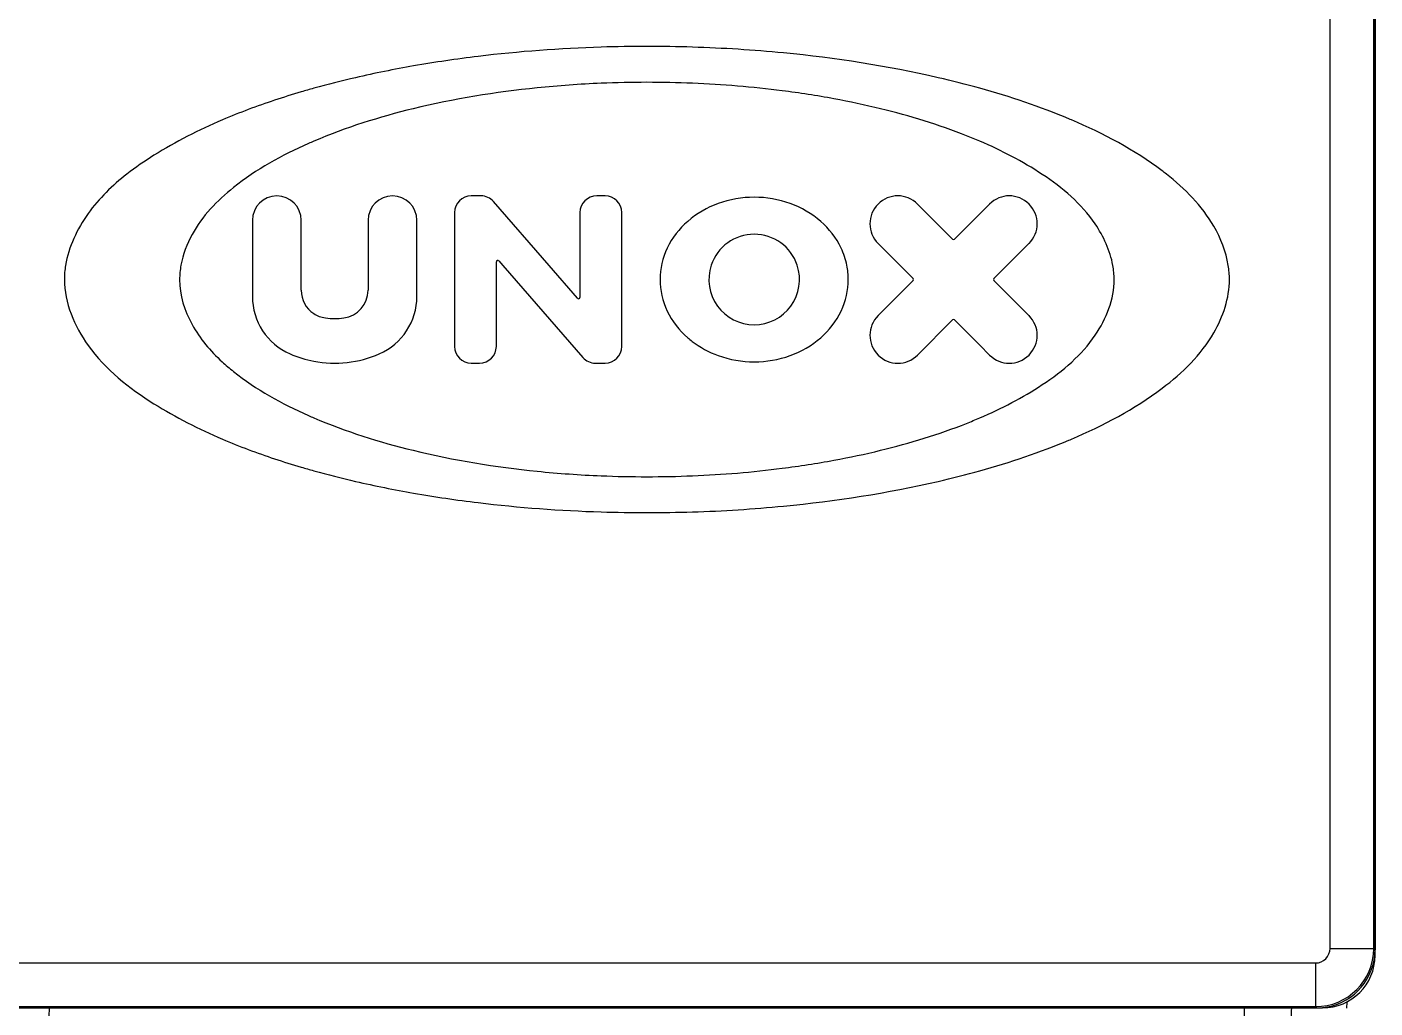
# Model space of a CAD drawing. Header units: millimetres. Extents: x -1584 to 3730, y -1918 to 2655.
# Drawn here: x 879.67 to 925.96, y -1857.36 to -1823.69 of the extents above; entities that cross this region are included whole.
import ezdxf

# ---------------------------------------------------------------- set-up
doc = ezdxf.new("R2010")
doc.units = ezdxf.units.MM
doc.header["$LTSCALE"] = 65.395
doc.layers.get('0').update_dxf_attribs({"linetype": 'CONTINUOUS'})
doc.layers.add('GEOM', color=7, linetype='CONTINUOUS')

msp = doc.modelspace()

# ---------------------------------------------------------------- linework, layer by layer
at = {"linetype": 'Continuous'}
for p, q in [((925.959, -1855.359), (925.959, -1809.358)), ((925.959, -1855.558), (925.959, -1855.359)), ((877.958, -1857.358), (923.959, -1857.358)), ((880.441, -1857.654), (880.444, -1857.358)), ((921.476, -1857.654), (921.474, -1857.358)), ((923.959, -1857.358), (924.159, -1857.358))]:
    msp.add_line(p, q, dxfattribs=at)
msp.add_arc((924.159, -1855.558), 1.8, 270, 360, dxfattribs=at)
at = {"layer": 'GEOM', "linetype": 'Continuous'}
for p, q in [((925.959, -1809.358), (925.959, -1855.359)), ((924.415, -1855.314), (924.415, -1810.622)), ((925.915, -1855.314), (925.915, -1810.622)), ((895.261, -1829.487), (894.929, -1829.487)), ((899.523, -1829.487), (899.236, -1829.487)), ((894.354, -1830.061), (894.354, -1831.877)), ((897.6, -1831.877), (895.694, -1829.684)), ((898.662, -1830.061), (898.662, -1831.877)), ((900.097, -1834.655), (900.097, -1830.061)), ((911.453, -1830.971), (910.25, -1829.767)), ((912.725, -1829.767), (911.521, -1830.971)), ((887.415, -1830.324), (887.415, -1832.936)), ((889.09, -1832.727), (889.09, -1830.324)), ((891.387, -1830.324), (891.387, -1831.877)), ((893.062, -1831.877), (893.062, -1830.324)), ((908.896, -1831.121), (909.652, -1831.877)), ((912.875, -1832.324), (914.078, -1831.121)), ((891.387, -1831.877), (891.387, -1832.727)), ((893.062, -1832.936), (893.062, -1831.877)), ((894.354, -1831.877), (894.354, -1834.655)), ((895.79, -1831.877), (895.79, -1831.747)), ((895.79, -1834.655), (895.79, -1831.877)), ((895.874, -1831.715), (896.015, -1831.877)), ((896.015, -1831.877), (898.758, -1835.032)), ((898.578, -1833.001), (897.6, -1831.877)), ((898.662, -1831.877), (898.662, -1832.97)), ((909.652, -1831.877), (910.1, -1832.324)), ((910.1, -1832.392), (908.896, -1833.596)), ((914.078, -1833.596), (912.875, -1832.392)), ((910.25, -1834.949), (911.453, -1833.746)), ((911.521, -1833.746), (912.39, -1834.615)), ((912.39, -1834.615), (912.725, -1834.949)), ((894.929, -1835.23), (895.216, -1835.23)), ((899.191, -1835.23), (899.39, -1835.23)), ((899.39, -1835.23), (899.523, -1835.23)), ((924.415, -1855.314), (925.915, -1855.314)), ((925.915, -1855.314), (925.959, -1855.359)), ((878.002, -1855.814), (923.915, -1855.814)), ((923.915, -1855.814), (923.915, -1857.314)), ((923.959, -1857.358), (877.958, -1857.358)), ((878.002, -1857.314), (923.915, -1857.314)), ((923.915, -1857.314), (923.959, -1857.358)), ((924.985, -1857.155), (924.983, -1857.365))]:
    msp.add_line(p, q, dxfattribs=at)
for centre, radius, start, end in [((900.961, -1874.598), 50.24, 88.2123, 91.792), ((900.958, -1863.727), 38.137, 87.6409, 92.3574), ((888.253, -1830.324), 0.837, 0, 180), ((892.225, -1830.324), 0.837, 0, 180), ((894.929, -1830.061), 0.574, 90, 180), ((895.261, -1830.061), 0.574, 41, 90), ((899.236, -1830.061), 0.574, 90, 180), ((899.523, -1830.061), 0.574, 0, 90), ((909.573, -1830.444), 0.957, 45, 225), ((913.402, -1830.444), 0.957, 315, 135), ((904.644, -1832.358), 1.555, 90, 161.6893), ((904.644, -1832.358), 1.555, 18.3107, 90), ((911.487, -1830.937), 0.0479, 225, 315), ((895.838, -1831.747), 0.0479, 41, 180), ((904.644, -1832.358), 1.555, 161.6893, 270), ((904.644, -1832.358), 1.555, 270, 18.3107), ((910.066, -1832.358), 0.0479, 315, 45), ((912.909, -1832.358), 0.0479, 135, 225), ((890.047, -1832.727), 0.957, 180, 236.6356), ((890.43, -1832.727), 0.957, 277.6623, 360), ((889.569, -1832.936), 2.154, 180, 246.4218), ((890.909, -1832.936), 2.154, 293.5782, 360), ((898.614, -1832.97), 0.0479, 221, 360), ((890.047, -1832.727), 0.957, 236.6356, 262.3377), ((890.239, -1831.304), 2.393, 262.3377, 277.6623), ((909.573, -1834.273), 0.957, 135, 315), ((911.487, -1833.78), 0.0479, 45, 135), ((913.402, -1834.273), 0.957, 225, 45), ((894.929, -1834.655), 0.574, 180, 270), ((895.216, -1834.655), 0.574, 270, 360), ((899.523, -1834.655), 0.574, 270, 360), ((890.239, -1831.401), 3.829, 246.4218, 259.2449), ((890.239, -1831.401), 3.829, 259.2449, 293.5782), ((899.191, -1834.655), 0.574, 221, 270), ((900.958, -1800.989), 38.137, 267.6425, 272.359), ((900.961, -1790.118), 50.24, 268.208, 271.7877), ((923.914, -1855.314), 2, 270.0149, 359.9851), ((923.915, -1855.315), 0.5, 269.9966, 0.0034)]:
    msp.add_arc(centre, radius, start, end, dxfattribs=at)
for major_axis, start_param, end_param in [((-1.415, 1.415), -2.454943, -2.356347), ((1.415, -1.415), -0.68665, 0.68665), ((-1.415, 1.415), -3.926839, -3.828242)]:
    msp.add_ellipse((923.958, -1855.358), major_axis=major_axis, ratio=0.999695, start_param=start_param, end_param=end_param, dxfattribs=at)
for points, knots in [([(899.39, -1824.383), (897.979, -1824.427), (895.823, -1824.586), (893.016, -1824.997), (891.135, -1825.375), (889.999, -1825.662), (889.523, -1825.795)], [0, 0, 0, 0, 0.423716, 0.648274, 0.851725, 1, 1, 1, 1]), ([(912.394, -1825.794), (911.918, -1825.662), (909.7, -1825.102), (906.403, -1824.595), (903.571, -1824.416), (902.528, -1824.383)], [0, 0, 0, 0, 0.148164, 0.686454, 1, 1, 1, 1]), ([(889.523, -1825.795), (889.379, -1825.835), (888.621, -1826.052), (887.569, -1826.4), (886.678, -1826.755), (886.384, -1826.881)], [0, 0, 0, 0, 0.135172, 0.711437, 1, 1, 1, 1]), ([(899.389, -1825.622), (898.656, -1825.653), (896.487, -1825.807), (893.152, -1826.349), (890.626, -1827.139), (889.524, -1827.611)], [0, 0, 0, 0, 0.217748, 0.644836, 1, 1, 1, 1]), ([(912.394, -1827.611), (912.242, -1827.546), (911.613, -1827.287), (910.481, -1826.893), (908.958, -1826.475), (907.331, -1826.13), (905.182, -1825.799), (903.556, -1825.665), (902.528, -1825.622)], [0, 0, 0, 0, 0.048914, 0.201669, 0.355313, 0.51684, 0.694944, 1, 1, 1, 1]), ([(915.533, -1826.88), (915.505, -1826.868), (914.483, -1826.437), (913.432, -1826.083), (912.394, -1825.794)], [0, 0, 0, 0, 0.027696, 1, 1, 1, 1]), ([(886.384, -1826.881), (885.573, -1827.227), (884.45, -1827.795), (883.405, -1828.506), (883.109, -1828.737)], [0, 0, 0, 0, 0.701754, 1, 1, 1, 1]), ([(918.794, -1828.738), (918.746, -1828.701), (917.748, -1827.932), (916.632, -1827.346), (915.533, -1826.88)], [0, 0, 0, 0, 0.047613, 1, 1, 1, 1]), ([(889.524, -1827.611), (889.461, -1827.638), (888.486, -1828.062), (886.914, -1828.925), (885.425, -1830.449), (885.026, -1831.502), (884.96, -1831.871)], [0, 0, 0, 0, 0.031853, 0.493738, 0.826786, 1, 1, 1, 1]), ([(916.957, -1831.872), (916.865, -1831.366), (916.275, -1830.081), (914.594, -1828.685), (913.137, -1827.93), (912.394, -1827.611)], [0, 0, 0, 0, 0.238227, 0.623567, 1, 1, 1, 1]), ([(883.109, -1828.737), (882.608, -1829.127), (881.687, -1830.018), (881.103, -1831.241), (880.999, -1831.872)], [0, 0, 0, 0, 0.497619, 1, 1, 1, 1]), ([(920.919, -1831.872), (920.843, -1831.403), (920.357, -1830.162), (919.434, -1829.24), (918.794, -1828.738)], [0, 0, 0, 0, 0.369052, 1, 1, 1, 1]), ([(907.825, -1831.871), (907.783, -1831.666), (907.594, -1831.094), (906.963, -1830.289), (905.891, -1829.676), (904.644, -1829.463), (903.396, -1829.676), (902.325, -1830.289), (901.591, -1831.226), (901.413, -1831.989), (901.413, -1832.358)], [0, 0, 0, 0, 0.069078, 0.197611, 0.332901, 0.472773, 0.612646, 0.747936, 0.876469, 1, 1, 1, 1]), ([(880.959, -1832.358), (880.959, -1833.156), (881.728, -1834.956), (883.884, -1836.635), (885.573, -1837.49), (886.384, -1837.836)], [0, 0, 0, 0, 0.29821, 0.672565, 1, 1, 1, 1]), ([(884.915, -1832.358), (884.915, -1832.894), (885.256, -1833.978), (885.97, -1834.809), (886.376, -1835.181)], [0, 0, 0, 0, 0.494768, 1, 1, 1, 1]), ([(901.413, -1832.358), (901.413, -1832.728), (901.591, -1833.491), (902.11, -1834.154), (902.461, -1834.441), (902.514, -1834.481)], [0, 0, 0, 0, 0.450611, 0.919465, 1, 1, 1, 1]), ([(902.514, -1834.481), (902.784, -1834.688), (903.463, -1835.052), (904.644, -1835.254), (905.891, -1835.041), (906.963, -1834.427), (907.697, -1833.491), (907.874, -1832.728), (907.874, -1832.358)], [0, 0, 0, 0, 0.145086, 0.324338, 0.50359, 0.67697, 0.84169, 1, 1, 1, 1]), ([(915.533, -1837.837), (916.632, -1837.37), (918.468, -1836.407), (920.455, -1834.497), (920.959, -1832.994), (920.959, -1832.358)], [0, 0, 0, 0, 0.442334, 0.764286, 1, 1, 1, 1]), ([(915.543, -1835.19), (915.843, -1834.916), (916.571, -1834.108), (917.002, -1833.031), (917.002, -1832.358)], [0, 0, 0, 0, 0.375047, 1, 1, 1, 1]), ([(886.376, -1835.181), (886.502, -1835.297), (887.397, -1836.057), (888.486, -1836.654), (889.461, -1837.079), (889.524, -1837.106)], [0, 0, 0, 0, 0.137943, 0.944392, 1, 1, 1, 1]), ([(912.394, -1837.106), (913.137, -1836.787), (914.234, -1836.219), (915.23, -1835.476), (915.543, -1835.19)], [0, 0, 0, 0, 0.656702, 1, 1, 1, 1]), ([(889.524, -1837.106), (890.626, -1837.578), (893.152, -1838.368), (896.487, -1838.91), (898.656, -1839.064), (899.389, -1839.094)], [0, 0, 0, 0, 0.355169, 0.78226, 1, 1, 1, 1]), ([(902.528, -1839.094), (903.556, -1839.052), (905.182, -1838.918), (907.331, -1838.586), (908.958, -1838.241), (910.481, -1837.824), (911.613, -1837.43), (912.242, -1837.171), (912.394, -1837.106)], [0, 0, 0, 0, 0.305061, 0.483164, 0.644689, 0.798332, 0.951086, 1, 1, 1, 1]), ([(886.384, -1837.836), (886.678, -1837.961), (887.569, -1838.317), (888.621, -1838.664), (889.379, -1838.881), (889.523, -1838.922)], [0, 0, 0, 0, 0.288542, 0.864815, 1, 1, 1, 1]), ([(912.394, -1838.922), (913.432, -1838.634), (914.483, -1838.28), (915.505, -1837.849), (915.533, -1837.837)], [0, 0, 0, 0, 0.972282, 1, 1, 1, 1]), ([(889.523, -1838.922), (889.999, -1839.054), (891.135, -1839.342), (893.016, -1839.72), (895.823, -1840.13), (897.979, -1840.29), (899.39, -1840.334)], [0, 0, 0, 0, 0.148272, 0.351724, 0.576284, 1, 1, 1, 1]), ([(902.528, -1840.334), (903.571, -1840.301), (906.403, -1840.122), (909.7, -1839.614), (911.919, -1839.055), (912.394, -1838.922)], [0, 0, 0, 0, 0.313546, 0.851834, 1, 1, 1, 1]), ([(923.086, -1857.347), (923.08, -1857.673), (923.073, -1858.142), (923.06, -1858.733), (923.054, -1859.102), (923.041, -1859.391), (923.047, -1859.628), (923.016, -1859.729), (923.037, -1859.825), (923.022, -1859.825)], [0, 0, 0, 0, 0.394754, 0.567454, 0.716543, 0.837505, 0.926684, 0.981369, 1, 1, 1, 1])]:
    msp.add_open_spline(points, degree=3, knots=knots, dxfattribs=at)
for points in [[(880.999, -1831.872), (880.973, -1832.033), (880.959, -1832.196), (880.959, -1832.358)], [(884.96, -1831.871), (884.931, -1832.033), (884.915, -1832.195), (884.915, -1832.358)], [(907.874, -1832.358), (907.874, -1832.195), (907.857, -1832.032), (907.825, -1831.871)], [(917.002, -1832.358), (917.002, -1832.196), (916.986, -1832.033), (916.957, -1831.872)], [(920.959, -1832.358), (920.959, -1832.196), (920.945, -1832.033), (920.919, -1831.872)]]:
    msp.add_open_spline(points, degree=3, dxfattribs=at)

doc.saveas('drawing.dxf')
